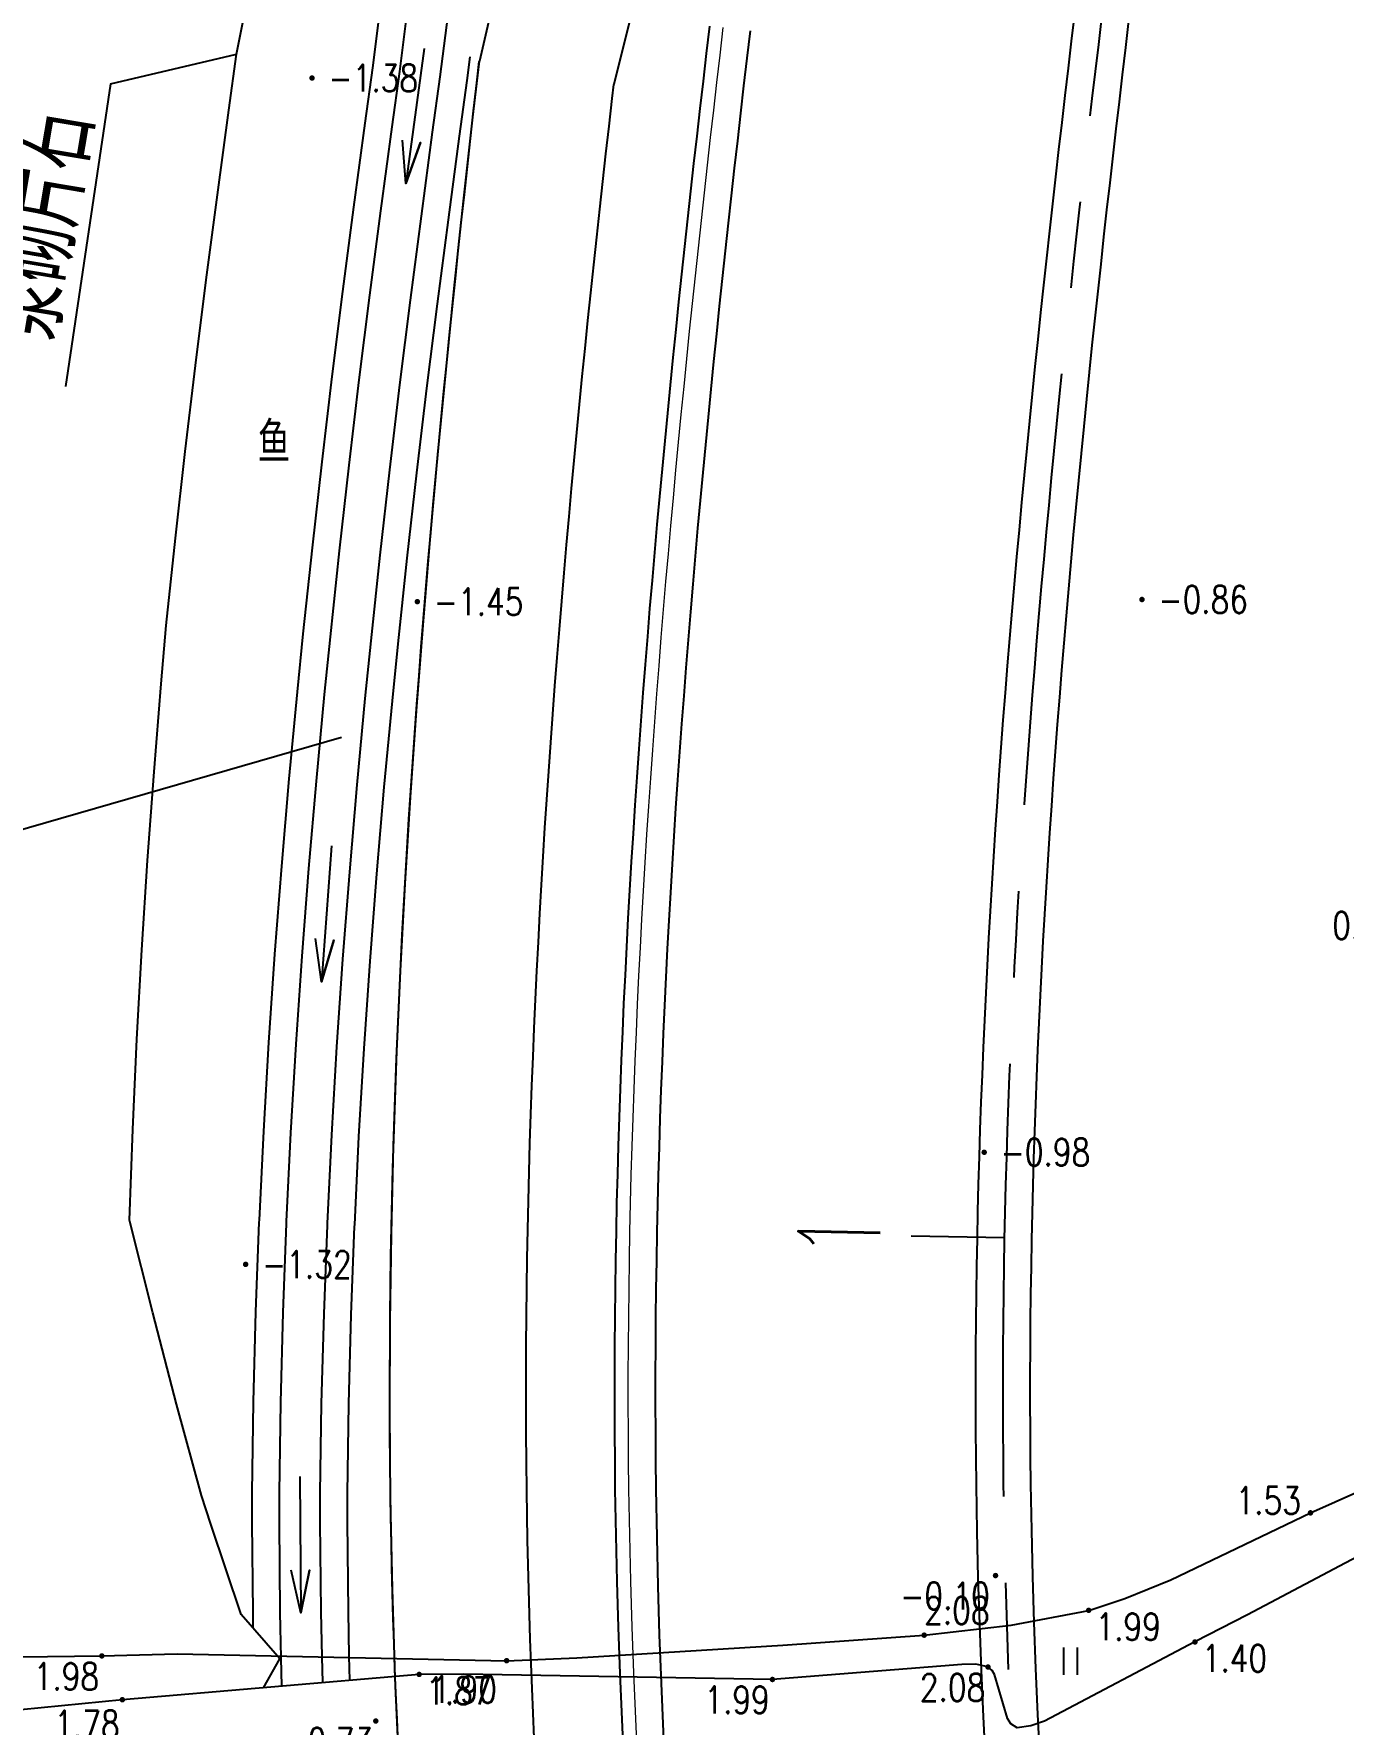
# Model space of a CAD drawing. Extents: x 500036 to 1001740, y 2543128 to 5086681.
# Drawn here: x 500697.2 to 500745.2, y 2543628.8 to 2543690.8 of the extents above; entities that cross this region are included whole.
import ezdxf
from ezdxf.enums import TextEntityAlignment as Align

# ---------------------------------------------------------------- set-up
doc = ezdxf.new("R2010")
doc.units = 0
doc.header["$LTSCALE"] = 0.5
doc.linetypes.add('CENTER', pattern=[50.8, 31.75, -6.35, 6.35, -6.35])
doc.layers.get('0').update_dxf_attribs({"linetype": 'CONTINUOUS', "lineweight": 5})
for name, color, linetype in [('GCD', 8, 'CONTINUOUS'), ('LJBX', 7, 'CONTINUOUS'), ('SPX', 4, 'CONTINUOUS'), ('station', 6, 'CONTINUOUS'), ('zhix', 2, 'CONTINUOUS'), ('分隔带', 3, 'CONTINUOUS'), ('地形图', 8, 'CONTINUOUS'), ('桥梁', 6, 'CONTINUOUS'), ('流水线', 5, 'CONTINUOUS'), ('路基边线', 1, 'CONTINUOUS'), ('路面边线', 7, 'CONTINUOUS')]:
    doc.layers.add(name, color=color, linetype=linetype)
doc.layers.add('隧道', color=6, linetype='CONTINUOUS', lineweight=5)
doc.styles.add('GTF_XW', font='simplex1.shx', dxfattribs={"width": 0.7, "bigfont": 'hztxt.shx'})
doc.styles.add('HZ', font='romans.shx', dxfattribs={"width": 0.8, "bigfont": 'hztxt.shx'})
doc.styles.get("Standard").update_dxf_attribs({"font": 'simplex1.shx', "width": 0.7, "bigfont": 'hztxt.shx'})
doc.linetypes.add('10421', pattern='A,2,[150,AAA.SHX,S=1,R=0,X=0,Y=1],1e-11', length=2)

# ---------------------------------------------------------------- blocks, each defined once
blk = doc.blocks.new('GC200')
at = {"linetype": 'Continuous', "const_width": 0.2, "flags": 128}
blk.add_lwpolyline([(-0.1, 0, 1), (0.1, 0, 1)], format="xyb", close=True, dxfattribs=at)
blk = doc.blocks.new('gc121')
for p, q in [((-0.5, -1), (-0.5, 1)), ((0.5, -1), (0.5, 1))]:
    blk.add_line(p, q)

msp = doc.modelspace()

# ---------------------------------------------------------------- linework, layer by layer
at = {"layer": 'LJBX', "flags": 128}
msp.add_lwpolyline([(500710.595, 2543627.237), (500710.45, 2543630.504), (500710.344, 2543633.772), (500710.278, 2543637.042), (500710.25, 2543640.307), (500710.261, 2543643.56), (500710.307, 2543646.802), (500710.386, 2543650.031), (500710.498, 2543653.248), (500710.639, 2543656.452), (500710.809, 2543659.643), (500711.004, 2543662.822), (500711.224, 2543665.986), (500711.467, 2543669.138), (500711.73, 2543672.276), (500712.013, 2543675.402), (500712.312, 2543678.513), (500712.627, 2543681.612), (500712.956, 2543684.698), (500713.297, 2543687.77), (500713.534, 2543689.828)], dxfattribs=at)
at = {"layer": 'SPX', "flags": 128}
for points in [[(500705.609, 2543630.146), (500706.218, 2543631.21), (500704.797, 2543632.83), (500703.684, 2543636.148), (500703.339, 2543637.204), (500702.425, 2543640.549), (500701.549, 2543643.898), (500700.71, 2543647.25), (500700.697, 2543647.305), (500700.816, 2543650.63), (500700.967, 2543653.937), (500701.149, 2543657.226), (500701.36, 2543660.496), (500701.596, 2543663.748), (500701.857, 2543666.981), (500702.044, 2543669.125), (500702.384, 2543672.324), (500702.744, 2543675.503), (500703.121, 2543678.663), (500703.513, 2543681.805), (500703.92, 2543684.928), (500704.338, 2543688.033), (500704.623, 2543690.092), (500705.23, 2543693.147)], [(500705.24, 2543632.325), (500705.229, 2543632.895), (500705.197, 2543636.214), (500705.195, 2543637.3), (500705.246, 2543640.633), (500705.335, 2543643.941), (500705.46, 2543647.225), (500705.463, 2543647.297), (500705.622, 2543650.563), (500705.813, 2543653.822), (500706.035, 2543657.065), (500706.284, 2543660.291), (500706.56, 2543663.5), (500706.859, 2543666.69), (500707.072, 2543668.814), (500707.408, 2543671.976), (500707.763, 2543675.125), (500708.136, 2543678.257), (500708.524, 2543681.373), (500708.927, 2543684.473), (500709.341, 2543687.556), (500709.621, 2543689.582), (500710.007, 2543692.621)], [(500706.288, 2543630.204), (500706.26, 2543631.243), (500706.229, 2543632.909), (500706.197, 2543636.22), (500706.195, 2543637.293), (500706.246, 2543640.612), (500706.334, 2543643.909), (500706.459, 2543647.184), (500706.462, 2543647.251), (500706.62, 2543650.51), (500706.811, 2543653.759), (500707.032, 2543656.992), (500707.281, 2543660.209), (500707.556, 2543663.41), (500707.855, 2543666.594), (500708.067, 2543668.711), (500708.402, 2543671.867), (500708.757, 2543675.009), (500709.129, 2543678.136), (500709.516, 2543681.246), (500709.918, 2543684.342), (500710.332, 2543687.421), (500710.612, 2543689.451), (500710.999, 2543692.493)], [(500707.785, 2543630.332), (500707.76, 2543631.277), (500707.729, 2543632.93), (500707.697, 2543636.228), (500707.695, 2543637.283), (500707.746, 2543640.58), (500707.834, 2543643.861), (500707.957, 2543647.123), (500707.96, 2543647.182), (500708.118, 2543650.429), (500708.308, 2543653.664), (500708.528, 2543656.883), (500708.776, 2543660.087), (500709.05, 2543663.276), (500709.348, 2543666.449), (500709.559, 2543668.557), (500709.893, 2543671.704), (500710.247, 2543674.837), (500710.618, 2543677.954), (500711.004, 2543681.057), (500711.405, 2543684.145), (500711.818, 2543687.219), (500712.099, 2543689.254), (500712.487, 2543692.302)], [(500708.783, 2543630.417), (500708.759, 2543631.3), (500708.729, 2543632.944), (500708.697, 2543636.234), (500708.695, 2543637.276), (500708.745, 2543640.559), (500708.833, 2543643.828), (500708.957, 2543647.083), (500708.959, 2543647.136), (500709.117, 2543650.375), (500709.306, 2543653.6), (500709.525, 2543656.811), (500709.773, 2543660.006), (500710.046, 2543663.187), (500710.343, 2543666.352), (500710.554, 2543668.454), (500710.887, 2543671.595), (500711.24, 2543674.721), (500711.61, 2543677.833), (500711.996, 2543680.931), (500712.397, 2543684.014), (500712.809, 2543687.084), (500713.09, 2543689.122), (500713.201, 2543689.993)]]:
    msp.add_lwpolyline(points, dxfattribs=at)
at = {"layer": 'station', "color": 6}
msp.add_line((500732.808, 2543646.647), (500729.38, 2543646.717), dxfattribs=at)
at = {"layer": 'zhix', "linetype": 'CENTER', "flags": 128}
msp.add_lwpolyline([(500793.177, 2543473.03), (500792.623, 2543473.863), (500792.07, 2543474.696), (500791.517, 2543475.529), (500790.964, 2543476.363), (500790.411, 2543477.196), (500789.859, 2543478.029), (500789.306, 2543478.863), (500788.754, 2543479.697), (500788.203, 2543480.531), (500787.652, 2543481.365), (500787.101, 2543482.2), (500786.551, 2543483.035), (500786.001, 2543483.871), (500785.452, 2543484.707), (500784.904, 2543485.543), (500784.357, 2543486.38), (500783.81, 2543487.217), (500783.264, 2543488.055), (500782.719, 2543488.893), (500782.174, 2543489.732), (500781.631, 2543490.572), (500781.089, 2543491.412), (500780.548, 2543492.253), (500780.008, 2543493.094), (500779.469, 2543493.937), (500778.931, 2543494.78), (500778.395, 2543495.624), (500777.859, 2543496.468), (500777.326, 2543497.314), (500776.793, 2543498.161), (500776.262, 2543499.008), (500775.733, 2543499.856), (500775.205, 2543500.706), (500774.679, 2543501.556), (500774.154, 2543502.407), (500773.631, 2543503.26), (500773.11, 2543504.113), (500772.59, 2543504.968), (500772.073, 2543505.823), (500771.557, 2543506.68), (500771.044, 2543507.538), (500770.532, 2543508.397), (500770.022, 2543509.258), (500769.515, 2543510.119), (500769.009, 2543510.982), (500768.506, 2543511.846), (500768.006, 2543512.712), (500767.507, 2543513.579), (500767.011, 2543514.447), (500766.517, 2543515.317), (500766.026, 2543516.188), (500765.537, 2543517.06), (500765.051, 2543517.934), (500764.568, 2543518.81), (500764.087, 2543519.687), (500763.609, 2543520.565), (500763.134, 2543521.445), (500762.662, 2543522.326), (500762.193, 2543523.209), (500761.726, 2543524.094), (500761.263, 2543524.98), (500760.803, 2543525.868), (500760.346, 2543526.757), (500759.892, 2543527.648), (500759.441, 2543528.541), (500758.994, 2543529.436), (500758.55, 2543530.332), (500758.11, 2543531.229), (500757.673, 2543532.129), (500757.239, 2543533.03, -0.10866), (500732.772, 2543637.598), (500732.761, 2543638.598), (500732.753, 2543639.598), (500732.75, 2543640.598), (500732.75, 2543641.598), (500732.754, 2543642.598), (500732.762, 2543643.598), (500732.773, 2543644.598), (500732.788, 2543645.598), (500732.807, 2543646.598), (500732.829, 2543647.597), (500732.854, 2543648.597), (500732.883, 2543649.597), (500732.915, 2543650.596), (500732.951, 2543651.596), (500732.989, 2543652.595), (500733.031, 2543653.594), (500733.076, 2543654.593), (500733.124, 2543655.592), (500733.175, 2543656.59), (500733.228, 2543657.589), (500733.285, 2543658.587), (500733.344, 2543659.586), (500733.407, 2543660.584), (500733.471, 2543661.582), (500733.539, 2543662.579), (500733.609, 2543663.577), (500733.681, 2543664.574), (500733.756, 2543665.571), (500733.834, 2543666.568), (500733.913, 2543667.565), (500733.995, 2543668.562), (500734.079, 2543669.558), (500734.166, 2543670.555), (500734.254, 2543671.551), (500734.345, 2543672.547), (500734.437, 2543673.542), (500734.531, 2543674.538), (500734.628, 2543675.533), (500734.726, 2543676.528), (500734.826, 2543677.523), (500734.927, 2543678.518), (500735.031, 2543679.513), (500735.135, 2543680.507), (500735.242, 2543681.502), (500735.35, 2543682.496), (500735.459, 2543683.49), (500735.569, 2543684.484), (500735.681, 2543685.477), (500735.795, 2543686.471), (500735.909, 2543687.464), (500736.024, 2543688.458), (500736.141, 2543689.451), (500736.259, 2543690.444), (500736.377, 2543691.437), (500736.497, 2543692.43), (500736.617, 2543693.423), (500736.738, 2543694.415), (500736.86, 2543695.408), (500736.983, 2543696.4), (500737.106, 2543697.393), (500737.229, 2543698.385), (500737.354, 2543699.377), (500737.478, 2543700.369), (500737.603, 2543701.361), (500737.729, 2543702.354), (500737.855, 2543703.346), (500737.98, 2543704.338), (500738.107, 2543705.33), (500738.233, 2543706.322), (500738.359, 2543707.314), (500779.058, 2544027.005)], format="xyb", dxfattribs=at)
at = {"layer": '分隔带'}
msp.add_line((500724.212, 2543712.189), (500718.467, 2543688.969), dxfattribs=at)
at = {"layer": '分隔带', "flags": 128}
for points in [[(500741.593, 2543532.907, -0.102319), (500718.523, 2543637.422), (500718.511, 2543638.464), (500718.504, 2543639.52), (500718.5, 2543640.575), (500718.5, 2543641.629), (500718.504, 2543642.682), (500718.513, 2543643.735), (500718.525, 2543644.786), (500718.54, 2543645.837), (500718.56, 2543646.887), (500718.583, 2543647.936), (500718.61, 2543648.984), (500718.64, 2543650.031), (500718.674, 2543651.078), (500718.711, 2543652.123), (500718.751, 2543653.167), (500718.795, 2543654.211), (500718.841, 2543655.253), (500718.891, 2543656.295), (500718.944, 2543657.335), (500719, 2543658.375), (500719.059, 2543659.414), (500719.121, 2543660.451), (500719.185, 2543661.488), (500719.252, 2543662.524), (500719.322, 2543663.558), (500719.395, 2543664.592), (500719.47, 2543665.625), (500719.548, 2543666.656), (500719.627, 2543667.687), (500719.71, 2543668.717), (500719.794, 2543669.746), (500719.881, 2543670.773), (500719.97, 2543671.8), (500720.061, 2543672.826), (500720.154, 2543673.85), (500720.249, 2543674.874), (500720.346, 2543675.897), (500720.445, 2543676.918), (500720.546, 2543677.939), (500720.648, 2543678.959), (500720.752, 2543679.978), (500720.858, 2543680.995), (500720.965, 2543682.012), (500721.074, 2543683.028), (500721.184, 2543684.043), (500721.295, 2543685.056), (500721.408, 2543686.069), (500721.522, 2543687.081), (500721.637, 2543688.092), (500721.753, 2543689.102), (500721.871, 2543690.111), (500721.989, 2543691.119)], [(500756.337, 2543532.598, -0.108661), (500731.772, 2543637.586), (500731.761, 2543638.589), (500731.753, 2543639.593), (500731.75, 2543640.596), (500731.75, 2543641.6), (500731.754, 2543642.604), (500731.762, 2543643.608), (500731.773, 2543644.611), (500731.789, 2543645.615), (500731.807, 2543646.618), (500731.829, 2543647.621), (500731.855, 2543648.624), (500731.884, 2543649.627), (500731.916, 2543650.63), (500731.952, 2543651.633), (500731.99, 2543652.635), (500732.032, 2543653.637), (500732.077, 2543654.639), (500732.125, 2543655.641), (500732.176, 2543656.643), (500732.23, 2543657.644), (500732.287, 2543658.645), (500732.346, 2543659.646), (500732.409, 2543660.647), (500732.474, 2543661.648), (500732.541, 2543662.648), (500732.611, 2543663.648), (500732.684, 2543664.648), (500732.759, 2543665.648), (500732.837, 2543666.647), (500732.916, 2543667.646), (500732.999, 2543668.645), (500733.083, 2543669.644), (500733.169, 2543670.642), (500733.258, 2543671.64), (500733.349, 2543672.638), (500733.441, 2543673.636), (500733.536, 2543674.633), (500733.633, 2543675.63), (500733.731, 2543676.627), (500733.831, 2543677.624), (500733.933, 2543678.621), (500734.036, 2543679.617), (500734.141, 2543680.613), (500734.248, 2543681.609), (500734.356, 2543682.604), (500734.465, 2543683.6), (500734.576, 2543684.595), (500734.688, 2543685.59), (500734.801, 2543686.585), (500734.916, 2543687.579), (500735.031, 2543688.574), (500735.148, 2543689.568), (500735.266, 2543690.562), (500735.384, 2543691.556)], [(500758.141, 2543533.463, -0.108658), (500733.772, 2543637.611), (500733.761, 2543638.607), (500733.753, 2543639.604), (500733.75, 2543640.6), (500733.75, 2543641.596), (500733.754, 2543642.592), (500733.762, 2543643.588), (500733.773, 2543644.585), (500733.788, 2543645.581), (500733.807, 2543646.577), (500733.829, 2543647.574), (500733.854, 2543648.57), (500733.883, 2543649.566), (500733.915, 2543650.562), (500733.95, 2543651.559), (500733.989, 2543652.555), (500734.03, 2543653.551), (500734.075, 2543654.547), (500734.123, 2543655.542), (500734.173, 2543656.538), (500734.227, 2543657.534), (500734.283, 2543658.529), (500734.343, 2543659.525), (500734.405, 2543660.52), (500734.469, 2543661.515), (500734.536, 2543662.511), (500734.606, 2543663.506), (500734.679, 2543664.501), (500734.753, 2543665.495), (500734.83, 2543666.49), (500734.91, 2543667.484), (500734.992, 2543668.479), (500735.076, 2543669.473), (500735.162, 2543670.467), (500735.25, 2543671.461), (500735.34, 2543672.455), (500735.433, 2543673.449), (500735.527, 2543674.442), (500735.623, 2543675.436), (500735.721, 2543676.429), (500735.821, 2543677.423), (500735.922, 2543678.416), (500736.025, 2543679.409), (500736.13, 2543680.402), (500736.236, 2543681.395), (500736.344, 2543682.387), (500736.453, 2543683.38), (500736.563, 2543684.372), (500736.675, 2543685.365), (500736.788, 2543686.357), (500736.902, 2543687.35), (500737.018, 2543688.342), (500737.134, 2543689.334), (500737.252, 2543690.326), (500737.37, 2543691.318)], [(500741.486, 2543525.408, -0.108749), (500715.274, 2543637.382), (500715.262, 2543638.433), (500715.254, 2543639.502), (500715.25, 2543640.569), (500715.25, 2543641.636), (500715.254, 2543642.701), (500715.263, 2543643.766), (500715.275, 2543644.829), (500715.291, 2543645.892), (500715.311, 2543646.953), (500715.334, 2543648.013), (500715.361, 2543649.072), (500715.391, 2543650.13), (500715.425, 2543651.187), (500715.463, 2543652.243), (500715.504, 2543653.298), (500715.548, 2543654.351), (500715.595, 2543655.404), (500715.645, 2543656.455), (500715.699, 2543657.505), (500715.755, 2543658.554), (500715.814, 2543659.602), (500715.877, 2543660.649), (500715.942, 2543661.694), (500716.01, 2543662.739), (500716.08, 2543663.782), (500716.153, 2543664.824), (500716.229, 2543665.864), (500716.307, 2543666.904), (500716.388, 2543667.942), (500716.47, 2543668.98), (500716.556, 2543670.016), (500716.643, 2543671.05), (500716.733, 2543672.084), (500716.824, 2543673.116), (500716.918, 2543674.148), (500717.014, 2543675.178), (500717.111, 2543676.207), (500717.211, 2543677.234), (500717.312, 2543678.261), (500717.415, 2543679.286), (500717.519, 2543680.31), (500717.626, 2543681.333), (500717.733, 2543682.355), (500717.842, 2543683.376), (500717.953, 2543684.395), (500718.065, 2543685.414), (500718.178, 2543686.431), (500718.293, 2543687.447), (500718.408, 2543688.462), (500718.467, 2543688.969)]]:
    msp.add_lwpolyline(points, format="xyb", dxfattribs=at)
at = {"layer": '地形图', "linetype": '10421', "flags": 128}
msp.add_lwpolyline([(500860.343, 2543851.928), (500860.047, 2543848.173), (500860.224, 2543843.871), (500860.586, 2543841.436), (500861.444, 2543839.235), (500862.157, 2543836.826), (500862.338, 2543834.809), (500861.901, 2543832.451), (500860.911, 2543830.439), (500859.128, 2543827.609), (500851.893, 2543817.011), (500850.945, 2543815.282), (500850.008, 2543813.394), (500847.518, 2543806.489), (500847.098, 2543805.734), (500846.64, 2543805.158), (500845.603, 2543804.195), (500844.63, 2543803.65), (500843.912, 2543803.41), (500843.033, 2543803.431), (500841.899, 2543803.694), (500838.886, 2543804.666), (500837.358, 2543805.028), (500836.219, 2543805.211), (500835.198, 2543805.278), (500833.319, 2543805.204), (500832.559, 2543805.261), (500831.069, 2543805.446), (500823.29, 2543806.657), (500820.881, 2543807.2), (500817.506, 2543808.162), (500813.685, 2543809.652), (500811.133, 2543811.063), (500810.562, 2543811.189), (500809.059, 2543811.24), (500806.627, 2543811.101), (500804.968, 2543810.83), (500804.108, 2543810.524), (500803.544, 2543810.028), (500802.875, 2543809.264), (500802.289, 2543808.208), (500801.898, 2543807.177), (500801.711, 2543806.174), (500801.722, 2543805.504), (500802.184, 2543804.167), (500802.293, 2543803.494), (500802.284, 2543802.744), (500802.173, 2543802.052), (500802.121, 2543801.759), (500802.038, 2543801.542), (500801.778, 2543801.351), (500798.924, 2543800.552), (500798.309, 2543800.226), (500798.148, 2543800.084), (500798.065, 2543799.938), (500797.985, 2543799.517), (500798.448, 2543797.098), (500798.544, 2543796.806), (500798.733, 2543796.507), (500798.851, 2543796.454), (500799.025, 2543796.436), (500799.182, 2543796.474), (500799.312, 2543796.541), (500800.273, 2543797.618), (500800.469, 2543797.754), (500800.737, 2543797.895), (500801.053, 2543797.953), (500801.388, 2543797.941), (500804.649, 2543797.386), (500805.832, 2543797.09), (500809.789, 2543795.991), (500814.45, 2543794.43), (500819.265, 2543792.747), (500823.708, 2543790.935), (500830.01, 2543788.428), (500830.42, 2543788.161), (500830.684, 2543787.752), (500830.717, 2543787.25), (500830.635, 2543786.574), (500828.876, 2543781.625), (500824.671, 2543771.397), (500823.392, 2543767.802), (500820.356, 2543759.78), (500819.801, 2543757.665), (500819.636, 2543756.3), (500819.695, 2543755.201), (500819.926, 2543753.871), (500820.289, 2543752.135), (500820.164, 2543750.426), (500819.733, 2543748.326), (500814.277, 2543735.818), (500812.157, 2543730.812), (500810.77, 2543727.398), (500810.197, 2543726.096), (500804.923, 2543715.593), (500801.135, 2543708.145), (500800.056, 2543706.559), (500799.568, 2543706.249), (500798.843, 2543705.997), (500797.404, 2543705.787), (500796.77, 2543705.817), (500796.121, 2543705.928), (500789.994, 2543708.502), (500787.543, 2543709.301), (500781.647, 2543711.482), (500775.489, 2543713.089), (500771.585, 2543714.053), (500760.307, 2543715.899), (500759.63, 2543715.908), (500759.318, 2543715.773), (500759.19, 2543715.596), (500759.132, 2543715.308), (500758.909, 2543712.025), (500758.852, 2543710.191), (500758.616, 2543704.913), (500758.641, 2543703.982), (500758.815, 2543703.42), (500759.291, 2543702.774), (500759.912, 2543702.198), (500760.502, 2543701.735), (500762.052, 2543700.977), (500767.871, 2543698.438), (500770.746, 2543697.33), (500775.392, 2543695.692), (500776.018, 2543695.527), (500776.429, 2543695.584), (500777.993, 2543696.026), (500778.308, 2543696.078), (500778.564, 2543696.038), (500778.801, 2543695.977), (500786.589, 2543693.437), (500788.881, 2543692.619), (500791.081, 2543691.701), (500793.057, 2543690.679), (500793.256, 2543690.443), (500793.444, 2543690.116), (500793.597, 2543689.678), (500793.583, 2543689.13), (500793.424, 2543688.696), (500792.696, 2543687.458), (500792.27, 2543686.532), (500789.308, 2543677.158), (500787.385, 2543672.284), (500786.233, 2543668.935), (500784.592, 2543662.504), (500783.42, 2543656.342), (500783.174, 2543653.102), (500783.306, 2543649.457), (500783.549, 2543647.984), (500784.91, 2543643.685), (500785.566, 2543641.799), (500786.043, 2543639.398), (500786.337, 2543637.109), (500786.169, 2543630.304), (500786.054, 2543629.794), (500785.868, 2543629.496), (500785.369, 2543629.434), (500784.87, 2543629.534), (500782.302, 2543630.056), (500780.179, 2543630.601), (500776.162, 2543631.868), (500773.51, 2543632.933), (500768.622, 2543635.33), (500764.488, 2543637.161), (500762.961, 2543637.683), (500760.591, 2543638.221), (500758.572, 2543638.617), (500757.477, 2543638.755), (500756.614, 2543638.711), (500754.644, 2543637.464), (500753.951, 2543637.222), (500749.75, 2543637.4), (500747.868, 2543637.509), (500747.238, 2543637.413), (500746.88, 2543637.207), (500746.726, 2543637.013), (500746.522, 2543636.579), (500746.314, 2543635.787), (500746.138, 2543635.303), (500745.946, 2543635.058), (500741.716, 2543632.814), (500739.79, 2543631.823), (500734.266, 2543628.917), (500733.774, 2543628.751), (500733.273, 2543628.674), (500733.04, 2543628.823), (500732.916, 2543629.01), (500732.441, 2543630.626), (500732.355, 2543630.78), (500732.197, 2543630.906), (500731.749, 2543631.013), (500731.241, 2543631.002), (500724.288, 2543630.447), (500712.949, 2543630.645), (500711.325, 2543630.634), (500700.435, 2543629.704), (500690.727, 2543628.745), (500688.358, 2543628.605), (500683.424, 2543628.311), (500679.368, 2543628.16), (500675.508, 2543628.369), (500672.672, 2543628.904), (500670.448, 2543629.513), (500669.135, 2543630.089), (500666.228, 2543631.331), (500663.88, 2543632.429), (500662.231, 2543633.593), (500661.28, 2543634.705), (500660.618, 2543636.077), (500659.469, 2543640.107), (500658.985, 2543641.512), (500658.469, 2543642.778), (500656.226, 2543646.444), (500655.177, 2543647.656), (500648.572, 2543653.759), (500648.131, 2543654.519), (500647.792, 2543655.337), (500647.668, 2543656.082), (500647.599, 2543656.926), (500648.349, 2543665.451), (500648.591, 2543668.017), (500648.598, 2543669.946), (500648.074, 2543678.756), (500648.063, 2543679.504), (500648.153, 2543680.673), (500648.66, 2543685.231), (500649.522, 2543690.364), (500649.605, 2543691.42), (500649.602, 2543692.247), (500649.394, 2543692.709), (500649.152, 2543693.058), (500639.722, 2543698.395), (500639.047, 2543698.96), (500638.606, 2543699.429), (500638.363, 2543700.114), (500638.123, 2543701.005), (500637.19, 2543705.892), (500637.056, 2543707.165), (500637.173, 2543709.494), (500637.972, 2543713.611), (500638.014, 2543714.168), (500637.897, 2543715.46), (500637.016, 2543719.21), (500636.885, 2543720.059), (500636.661, 2543722.165), (500636.162, 2543732.418), (500636.259, 2543733.964), (500636.438, 2543735.027), (500636.684, 2543735.902), (500637.752, 2543739.042), (500640.183, 2543744.392), (500644.069, 2543753.036), (500646.886, 2543758.268), (500646.946, 2543758.764), (500646.947, 2543759.128), (500646.805, 2543759.441), (500646.535, 2543759.695), (500644.538, 2543760.65)], dxfattribs=at)
msp.add_lwpolyline([(500749.391, 2543657.349), (500749.354, 2543653.953), (500749.374, 2543652.904), (500749.484, 2543651.965), (500749.699, 2543651.101), (500750.795, 2543647.83), (500751.225, 2543646.664), (500751.593, 2543646.056), (500752.291, 2543645.247), (500753.457, 2543644.536), (500755.642, 2543643.561), (500759.588, 2543642.192), (500762.031, 2543641.902), (500764.507, 2543641.926), (500767.41, 2543642.082), (500770.755, 2543642.554), (500772.418, 2543643.116), (500773.738, 2543643.694), (500775.07, 2543644.429), (500776.623, 2543645.612), (500777.248, 2543646.571), (500777.795, 2543647.597), (500778.464, 2543649.086), (500779.502, 2543651.933), (500780.579, 2543654.969), (500781.347, 2543657.47), (500781.826, 2543659.723), (500784.124, 2543673.351), (500784.403, 2543675.534), (500784.518, 2543677.342), (500784.416, 2543679.988), (500784.315, 2543680.518), (500784.14, 2543681.126), (500783.938, 2543681.654), (500783.816, 2543681.812), (500783.594, 2543681.986), (500783.223, 2543682.127), (500782.762, 2543682.218), (500782.152, 2543682.246), (500778.96, 2543682.19), (500778.676, 2543682.257), (500778.507, 2543682.361), (500778.395, 2543682.581), (500778.355, 2543682.758), (500778.159, 2543686.335), (500778.136, 2543687.339), (500778.26, 2543689.483), (500778.209, 2543689.874), (500777.964, 2543690.441), (500777.419, 2543691.259), (500775.228, 2543694.527), (500774.854, 2543694.889), (500774.471, 2543695.091), (500774.037, 2543695.201), (500773.691, 2543695.252), (500763.274, 2543694.256), (500762.265, 2543694.094), (500761.785, 2543693.944), (500759.389, 2543692.999), (500757.192, 2543692.407), (500756.727, 2543692.208), (500756.456, 2543691.989), (500756.097, 2543691.634), (500755.79, 2543691.214), (500754.182, 2543688.229), (500753.796, 2543687.738), (500753.218, 2543687.703), (500752.175, 2543687.887), (500751.895, 2543688.058), (500751.815, 2543688.579), (500753.083, 2543696.805), (500753.734, 2543701.407), (500753.801, 2543703.865), (500753.419, 2543713.724), (500753.391, 2543714.019), (500753.301, 2543714.187), (500753.103, 2543714.272), (500752.899, 2543714.285), (500750.758, 2543714.281), (500750.528, 2543714.342), (500750.366, 2543714.427), (500750.202, 2543714.579), (500750.11, 2543714.713), (500749.842, 2543715.919), (500749.655, 2543716.129), (500749.424, 2543716.286), (500749.04, 2543716.379), (500748.633, 2543716.438), (500739.005, 2543717.083), (500735.145, 2543717.507), (500725.961, 2543718.847), (500724.161, 2543719.054), (500709.326, 2543719.724), (500708.013, 2543719.968), (500705.952, 2543720.473), (500704.782, 2543720.868), (500704.111, 2543721.259), (500699.64, 2543724.406), (500699.385, 2543724.49), (500699.086, 2543724.526), (500698.828, 2543724.463), (500698.614, 2543724.339), (500697.459, 2543723.369), (500696.919, 2543723.171), (500696.258, 2543723.094), (500694.341, 2543723.453), (500693.385, 2543723.572), (500692.555, 2543723.593), (500691.756, 2543723.345), (500690.981, 2543722.997), (500690.082, 2543722.522), (500689.371, 2543722.082), (500685.237, 2543717.655), (500683.791, 2543716.697), (500678.722, 2543714.51), (500674.877, 2543713.304), (500673.099, 2543712.908), (500672.128, 2543712.707), (500671.274, 2543712.515), (500669.663, 2543712.397), (500664.183, 2543712.479), (500663.898, 2543712.47), (500663.567, 2543712.594), (500663.32, 2543712.877), (500663.148, 2543713.473), (500663.073, 2543713.64), (500662.852, 2543713.772), (500662.083, 2543713.714), (500660.687, 2543713.482), (500659.35, 2543713.146), (500658.266, 2543712.572), (500657.371, 2543711.957), (500656.623, 2543711.216), (500656.09, 2543710.419), (500653.643, 2543702.546), (500653.669, 2543702.233), (500653.747, 2543701.995), (500653.953, 2543701.773), (500654.887, 2543701.565), (500655.049, 2543701.494), (500655.136, 2543701.35), (500655.133, 2543701.094), (500655.041, 2543700.84), (500653.016, 2543696.464), (500651.778, 2543693.313), (500649.52, 2543685.466), (500649.137, 2543683.696), (500648.989, 2543681.865), (500648.843, 2543676.527), (500648.943, 2543673.54), (500649.582, 2543661.821), (500649.815, 2543660.48), (500650.177, 2543659.856), (500651.155, 2543658.517), (500651.464, 2543657.936), (500651.895, 2543656.177), (500652.16, 2543653.769), (500652.44, 2543652.563), (500652.872, 2543651.506), (500653.681, 2543650.396), (500659.628, 2543642.869), (500659.974, 2543642.316), (500660.258, 2543641.713), (500660.422, 2543640.769), (500660.556, 2543639.152), (500660.866, 2543638.139), (500661.922, 2543636.69), (500663.712, 2543635.218), (500665.863, 2543633.89), (500668.653, 2543632.762), (500671.639, 2543631.874), (500676.341, 2543630.934), (500680.234, 2543630.849), (500684.384, 2543630.935), (500687.682, 2543631.167), (500699.681, 2543631.312), (500702.44, 2543631.388), (500714.533, 2543631.137), (500717.114, 2543631.238), (500724.67, 2543631.705), (500729.855, 2543632.074), (500733.046, 2543632.435), (500735.892, 2543632.984), (500737.213, 2543633.415), (500738.906, 2543634.108), (500744.031, 2543636.561), (500746.853, 2543637.823), (500747.497, 2543638.197), (500748.071, 2543638.559), (500748.436, 2543639.02), (500748.768, 2543639.662), (500749.278, 2543641.386), (500750.012, 2543644.325), (500750.166, 2543645.24), (500750.168, 2543646.129), (500749.27, 2543649.723), (500748.958, 2543651.843), (500748.869, 2543652.854), (500748.839, 2543654.988), (500748.833, 2543657.3)], close=True, dxfattribs=at)
at = {"layer": '桥梁', "color": 7}
for p, q in [((500700.002, 2543688.997), (500704.623, 2543690.092)), ((500700.002, 2543688.997), (500698.352, 2543677.895)), ((500693.406, 2543660.683), (500708.474, 2543665.03))]:
    msp.add_line(p, q, dxfattribs=at)
at = {"layer": '流水线', "flags": 128}
for points in [[(500711.503, 2543690.293), (500710.839, 2543685.337), (500711.377, 2543686.844), (500710.839, 2543685.337), (500710.717, 2543686.932)], [(500708.114, 2543661.032), (500707.742, 2543656.046), (500708.19, 2543657.581), (500707.742, 2543656.046), (500707.527, 2543657.631)], [(500706.941, 2543637.893), (500706.979, 2543632.893), (500707.3, 2543634.461), (500706.979, 2543632.893), (500706.634, 2543634.456)]]:
    msp.add_lwpolyline(points, dxfattribs=at)
at = {"layer": '路基边线'}
msp.add_line((500719.604, 2543716.181), (500713.534, 2543689.828), dxfattribs=at)
at = {"layer": '路基边线', "flags": 128}
msp.add_lwpolyline([(500736.986, 2543523.229, -0.108773), (500710.274, 2543637.32), (500710.262, 2543638.386), (500710.254, 2543639.474), (500710.25, 2543640.561), (500710.25, 2543641.647), (500710.255, 2543642.731), (500710.263, 2543643.814), (500710.275, 2543644.895), (500710.291, 2543645.976), (500710.312, 2543647.054), (500710.335, 2543648.132), (500710.363, 2543649.208), (500710.394, 2543650.283), (500710.428, 2543651.356), (500710.466, 2543652.428), (500710.508, 2543653.499), (500710.552, 2543654.568), (500710.6, 2543655.636), (500710.651, 2543656.702), (500710.705, 2543657.767), (500710.763, 2543658.83), (500710.823, 2543659.892), (500710.886, 2543660.953), (500710.952, 2543662.012), (500711.021, 2543663.069), (500711.092, 2543664.125), (500711.166, 2543665.18), (500711.242, 2543666.233), (500711.321, 2543667.285), (500711.403, 2543668.335), (500711.487, 2543669.384), (500711.573, 2543670.431), (500711.661, 2543671.477), (500711.752, 2543672.521), (500711.844, 2543673.564), (500711.939, 2543674.605), (500712.036, 2543675.645), (500712.134, 2543676.683), (500712.234, 2543677.72), (500712.336, 2543678.756), (500712.44, 2543679.79), (500712.546, 2543680.822), (500712.653, 2543681.853), (500712.761, 2543682.883), (500712.871, 2543683.911), (500712.983, 2543684.938), (500713.095, 2543685.963), (500713.209, 2543686.987), (500713.324, 2543688.01), (500713.441, 2543689.031), (500713.531, 2543689.819)], format="xyb", dxfattribs=at)
at = {"layer": '路面边线', "flags": 128}
msp.add_lwpolyline([(500745.761, 2543527.478, -0.108724), (500720.023, 2543637.44), (500720.011, 2543638.478), (500720.004, 2543639.528), (500720, 2543640.577), (500720, 2543641.626), (500720.004, 2543642.673), (500720.012, 2543643.72), (500720.024, 2543644.766), (500720.04, 2543645.812), (500720.06, 2543646.856), (500720.083, 2543647.9), (500720.109, 2543648.943), (500720.139, 2543649.986), (500720.173, 2543651.027), (500720.21, 2543652.067), (500720.25, 2543653.107), (500720.293, 2543654.146), (500720.34, 2543655.184), (500720.389, 2543656.221), (500720.442, 2543657.257), (500720.498, 2543658.292), (500720.556, 2543659.327), (500720.618, 2543660.36), (500720.682, 2543661.393), (500720.749, 2543662.425), (500720.819, 2543663.455), (500720.891, 2543664.485), (500720.966, 2543665.514), (500721.043, 2543666.542), (500721.123, 2543667.569), (500721.205, 2543668.596), (500721.289, 2543669.621), (500721.376, 2543670.645), (500721.464, 2543671.669), (500721.555, 2543672.691), (500721.648, 2543673.713), (500721.743, 2543674.734), (500721.84, 2543675.754), (500721.938, 2543676.773), (500722.039, 2543677.791), (500722.141, 2543678.808), (500722.244, 2543679.824), (500722.35, 2543680.839), (500722.457, 2543681.854), (500722.565, 2543682.867), (500722.675, 2543683.88), (500722.786, 2543684.892), (500722.899, 2543685.902), (500723.012, 2543686.912), (500723.127, 2543687.922), (500723.243, 2543688.93), (500723.361, 2543689.937), (500723.479, 2543690.944)], format="xyb", dxfattribs=at)
at = {"layer": '隧道', "flags": 128}
msp.add_lwpolyline([(500742.049, 2543533.112, -0.102319), (500719.023, 2543637.428), (500719.011, 2543638.469), (500719.004, 2543639.522), (500719, 2543640.575), (500719, 2543641.628), (500719.004, 2543642.679), (500719.013, 2543643.73), (500719.025, 2543644.78), (500719.04, 2543645.829), (500719.06, 2543646.877), (500719.083, 2543647.924), (500719.109, 2543648.97), (500719.14, 2543650.016), (500719.173, 2543651.061), (500719.21, 2543652.104), (500719.251, 2543653.147), (500719.294, 2543654.189), (500719.341, 2543655.23), (500719.391, 2543656.27), (500719.443, 2543657.309), (500719.499, 2543658.347), (500719.558, 2543659.385), (500719.62, 2543660.421), (500719.684, 2543661.456), (500719.751, 2543662.491), (500719.821, 2543663.524), (500719.894, 2543664.556), (500719.969, 2543665.588), (500720.046, 2543666.618), (500720.126, 2543667.648), (500720.208, 2543668.676), (500720.293, 2543669.704), (500720.379, 2543670.731), (500720.468, 2543671.756), (500720.559, 2543672.781), (500720.652, 2543673.805), (500720.747, 2543674.827), (500720.844, 2543675.849), (500720.943, 2543676.87), (500721.043, 2543677.89), (500721.146, 2543678.908), (500721.25, 2543679.926), (500721.355, 2543680.943), (500721.462, 2543681.959), (500721.571, 2543682.974), (500721.681, 2543683.988), (500721.792, 2543685.001), (500721.905, 2543686.014), (500722.019, 2543687.025), (500722.134, 2543688.035), (500722.25, 2543689.045), (500722.367, 2543690.053), (500722.486, 2543691.061)], format="xyb", dxfattribs=at)

# ---------------------------------------------------------------- block references
at = {"layer": '地形图', "linetype": 'Continuous'}
ref = msp.add_blockref('GC200', (500707.394, 2543689.211, -1.38), dxfattribs=dict(at, xscale=0.5, yscale=0.5, zscale=0.5))
ref.add_attrib('height', '-1.38', dxfattribs={"layer": 'GCD', "linetype": 'Continuous', "height": 1, "style": 'HZ', "width": 0.8}).set_placement((500707.994, 2543689.211, -1.38), align=Align.MIDDLE_LEFT)
ref = msp.add_blockref('GC200', (500737.848, 2543670.076, -0.86), dxfattribs=dict(at, xscale=0.5, yscale=0.5, zscale=0.5))
ref.add_attrib('height', '-0.86', dxfattribs={"layer": 'GCD', "linetype": 'Continuous', "height": 1, "style": 'HZ', "width": 0.8}).set_placement((500738.448, 2543670.076, -0.86), align=Align.MIDDLE_LEFT)
ref = msp.add_blockref('GC200', (500711.258, 2543669.996, -1.45), dxfattribs=dict(at, xscale=0.5, yscale=0.5, zscale=0.5))
ref.add_attrib('height', '-1.45', dxfattribs={"layer": 'GCD', "linetype": 'Continuous', "height": 1, "style": 'HZ', "width": 0.8}).set_placement((500711.858, 2543669.996, -1.45), align=Align.MIDDLE_LEFT)
ref = msp.add_blockref('GC200', (500747.578, 2543658.416, 0.036), dxfattribs=dict(at, xscale=0.5, yscale=0.5, zscale=0.5))
ref.add_attrib('height', '0.04', dxfattribs={"layer": 'GCD', "linetype": 'Continuous', "height": 1, "style": 'HZ', "width": 0.8}).set_placement((500744.828, 2543658.116, 0.04), align=Align.MIDDLE_LEFT)
ref = msp.add_blockref('GC200', (500732.058, 2543649.792, -0.98), dxfattribs=dict(at, xscale=0.5, yscale=0.5, zscale=0.5))
ref.add_attrib('height', '-0.98', dxfattribs={"layer": 'GCD', "linetype": 'Continuous', "height": 1, "style": 'HZ', "width": 0.8}).set_placement((500732.658, 2543649.792, -0.98), align=Align.MIDDLE_LEFT)
ref = msp.add_blockref('GC200', (500704.958, 2543645.679, -1.32), dxfattribs=dict(at, xscale=0.5, yscale=0.5, zscale=0.5))
ref.add_attrib('height', '-1.32', dxfattribs={"layer": 'GCD', "linetype": 'Continuous', "height": 1, "style": 'HZ', "width": 0.8}).set_placement((500705.558, 2543645.679, -1.32), align=Align.MIDDLE_LEFT)
ref = msp.add_blockref('GC200', (500744.031, 2543636.561, 1.532), dxfattribs=dict(at, xscale=0.5, yscale=0.5, zscale=0.5))
ref.add_attrib('height', '1.53', dxfattribs={"layer": 'GCD', "linetype": 'Continuous', "height": 1, "style": 'HZ', "width": 0.8}).set_placement((500741.281, 2543637.011, 1.53), align=Align.MIDDLE_LEFT)
ref = msp.add_blockref('GC200', (500732.474, 2543634.261, -0.104), dxfattribs=dict(at, xscale=0.5, yscale=0.5, zscale=0.5))
ref.add_attrib('height', '-0.10', dxfattribs={"layer": 'GCD', "linetype": 'Continuous', "height": 1, "style": 'HZ', "width": 0.8}).set_placement((500728.974, 2543633.511, -0.1), align=Align.MIDDLE_LEFT)
ref = msp.add_blockref('GC200', (500729.855, 2543632.074, 2.078), dxfattribs=dict(at, xscale=0.5, yscale=0.5, zscale=0.5))
ref.add_attrib('height', '2.08', dxfattribs={"layer": 'GCD', "linetype": 'Continuous', "height": 1, "style": 'HZ', "width": 0.8}).set_placement((500729.855, 2543632.974, 2.08), align=Align.MIDDLE_LEFT)
ref = msp.add_blockref('GC200', (500735.892, 2543632.984, 1.986), dxfattribs=dict(at, xscale=0.5, yscale=0.5, zscale=0.5))
ref.add_attrib('height', '1.99', dxfattribs={"layer": 'GCD', "linetype": 'Continuous', "height": 1, "style": 'HZ', "width": 0.8}).set_placement((500736.142, 2543632.384, 1.99), align=Align.MIDDLE_LEFT)
at = {"layer": '地形图', "linetype": 'Continuous', "xscale": 0.5, "yscale": 0.5}
msp.add_blockref('gc121', (500735.229, 2543631.119), dxfattribs=at)
at = {"layer": '地形图', "linetype": 'Continuous'}
ref = msp.add_blockref('GC200', (500739.79, 2543631.823, 1.397), dxfattribs=dict(at, xscale=0.5, yscale=0.5, zscale=0.5))
ref.add_attrib('height', '1.40', dxfattribs={"layer": 'GCD', "linetype": 'Continuous', "height": 1, "style": 'HZ', "width": 0.8}).set_placement((500740.04, 2543631.223, 1.4), align=Align.MIDDLE_LEFT)
ref = msp.add_blockref('GC200', (500699.681, 2543631.312, 1.983), dxfattribs=dict(at, xscale=0.5, yscale=0.5, zscale=0.5))
ref.add_attrib('height', '1.98', dxfattribs={"layer": 'GCD', "linetype": 'Continuous', "height": 1, "style": 'HZ', "width": 0.8}).set_placement((500697.181, 2543630.562, 1.98), align=Align.MIDDLE_LEFT)
ref = msp.add_blockref('GC200', (500714.533, 2543631.137, 1.896), dxfattribs=dict(at, xscale=0.5, yscale=0.5, zscale=0.5))
ref.add_attrib('height', '1.90', dxfattribs={"layer": 'GCD', "linetype": 'Continuous', "height": 1, "style": 'HZ', "width": 0.8}).set_placement((500711.783, 2543630.087, 1.9), align=Align.MIDDLE_LEFT)
ref = msp.add_blockref('GC200', (500732.197, 2543630.906, 2.077), dxfattribs=dict(at, xscale=0.5, yscale=0.5, zscale=0.5))
ref.add_attrib('height', '2.08', dxfattribs={"layer": 'GCD', "linetype": 'Continuous', "height": 1, "style": 'HZ', "width": 0.8}).set_placement((500729.697, 2543630.156, 2.08), align=Align.MIDDLE_LEFT)
ref = msp.add_blockref('GC200', (500711.325, 2543630.634, 1.873), dxfattribs=dict(at, xscale=0.5, yscale=0.5, zscale=0.5))
ref.add_attrib('height', '1.87', dxfattribs={"layer": 'GCD', "linetype": 'Continuous', "height": 1, "style": 'HZ', "width": 0.8}).set_placement((500711.575, 2543630.034, 1.87), align=Align.MIDDLE_LEFT)
ref = msp.add_blockref('GC200', (500724.288, 2543630.447, 1.989), dxfattribs=dict(at, xscale=0.5, yscale=0.5, zscale=0.5))
ref.add_attrib('height', '1.99', dxfattribs={"layer": 'GCD', "linetype": 'Continuous', "height": 1, "style": 'HZ', "width": 0.8}).set_placement((500721.788, 2543629.697, 1.99), align=Align.MIDDLE_LEFT)
ref = msp.add_blockref('GC200', (500700.435, 2543629.704, 1.78), dxfattribs=dict(at, xscale=0.5, yscale=0.5, zscale=0.5))
ref.add_attrib('height', '1.78', dxfattribs={"layer": 'GCD', "linetype": 'Continuous', "height": 1, "style": 'HZ', "width": 0.8}).set_placement((500697.935, 2543628.804, 1.78), align=Align.MIDDLE_LEFT)
ref = msp.add_blockref('GC200', (500709.734, 2543628.923, 0.725), dxfattribs=dict(at, xscale=0.5, yscale=0.5, zscale=0.5))
ref.add_attrib('height', '0.73', dxfattribs={"layer": 'GCD', "linetype": 'Continuous', "height": 1, "style": 'HZ', "width": 0.8}).set_placement((500707.234, 2543628.173, 0.73), align=Align.MIDDLE_LEFT)

# ---------------------------------------------------------------- texts
at = {"layer": 'station', "color": 6, "style": 'GTF_XW', "width": 0.7}
msp.add_text('1', height=3, rotation=88.82635, dxfattribs=at).set_placement((500728.237, 2543646.741), align=Align.CENTER)
at = {"layer": '地形图', "linetype": '10421', "style": 'HZ', "width": 0.8}
msp.add_text('鱼', height=1.5, dxfattribs=at).set_placement((500705.998, 2543675.919), align=Align.MIDDLE)
at = {"layer": '桥梁', "color": 7, "width": 0.7}
msp.add_text('浆砌片石', height=3, rotation=80.47441, dxfattribs=at).set_placement((500698.03, 2543688.009), align=Align.MIDDLE_RIGHT)

doc.saveas('drawing.dxf')
